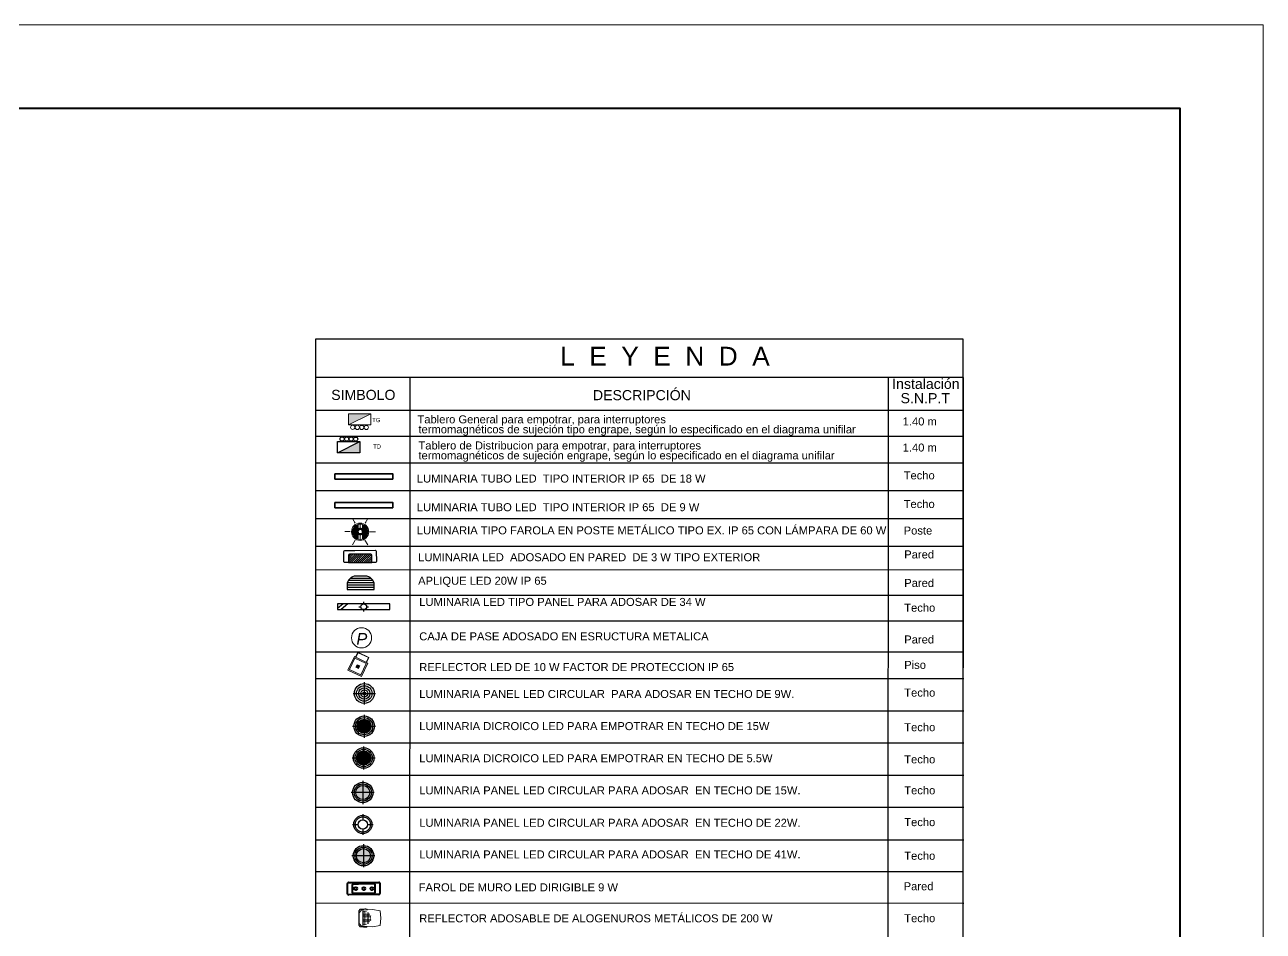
# Model space of a CAD drawing. Header units: metres. Extents: x -17 to 101, y 0 to 79.
# Drawn here: x 85.68 to 100.54, y 62.56 to 73.43 of the extents above; entities that cross this region are included whole.
import ezdxf
from ezdxf.enums import TextEntityAlignment as Align
from ezdxf.lldxf.tags import DXFTag

# ---------------------------------------------------------------- set-up
doc = ezdxf.new("R2010")
doc.units = ezdxf.units.M
doc.set_wipeout_variables(frame=1)
doc.linetypes.add('CONTINUA', pattern=[0])
doc.linetypes.add('HIDDEN2', pattern=[0.1875, 0.125, -0.0625])
for name, color, linetype in [('.', 40, 'Continuous'), ('IE-LEYENDA', 142, 'Continuous'), ('RED DE HUMO', 32, 'ACI')]:
    doc.layers.add(name, color=color, linetype=linetype)
for name, color, linetype, lineweight in [('A-DOOR', 31, 'Continuous', 18), ('ALUMBRADO', 1, 'Continuous', 30), ('alumbrado exterior', 3, 'Continuous', 15), ('Artefactos', 1, 'Continuous', 9), ('Capa1', 7, 'Continuous', 5), ('circ-alumb', 4, 'Continuous', 35), ('Cotas varias El', 253, 'Continuous', 13), ('ROTULO', 253, 'Continuous', 0), ('TOMACORRIENTE', 5, 'HIDDEN2', 30)]:
    doc.layers.add(name, color=color, linetype=linetype, lineweight=lineweight)
doc.styles.add('ESC50', font='ariali.ttf', dxfattribs={"height": 0.05})
doc.styles.get("Standard").update_dxf_attribs({"font": 'arial.ttf'})
doc.styles.add('style1', font='arial.ttf', dxfattribs={"height": 0.35})
tags = doc.linetypes.add('ACI', pattern='A,0.5,-0.2,["ACI",Standard,S=0.1,R=0,X=-0.1,Y=-0.05],-0.25', length=0.95).pattern_tags.tags
tags[6] = DXFTag(74, 10)

# ---------------------------------------------------------------- blocks, each defined once
blk = doc.blocks.new('TD ALUMBRADO 1')
at = {"layer": 'ALUMBRADO'}
h = blk.add_hatch(color=256, dxfattribs=at)
h.dxf.hatch_style = 1
h.paths.add_polyline_path([(-0.5, 0), (0, 0.25), (0, 0)])
at = {"layer": 'ALUMBRADO', "color": 5}
for points in [[(-0.5, 0), (0, 0.25), (0, 0), (-0.5, 0)], [(-0.5, 0), (-0.5, 0.25), (0, 0.25), (0, 0), (-0.5, 0)]]:
    blk.add_lwpolyline(points, dxfattribs=at)
for centre in [(-0.396537622926644, 0.3074199967925324), (-0.2949788085725231, 0.3065225337097672), (-0.1934199942184023, 0.3056250706260926), (-0.09186117986428144, 0.3047276075428726)]:
    blk.add_circle(centre, 0.04729619983800148, dxfattribs=at)
blk = doc.blocks.new('ADOSADO')
at = {"color": 1, "lineweight": 25}
blk.add_wipeout([(-0.6299999999998818, 0.01500000000002788), (0.6400000000001091, 0.01500000000002788), (0.640000000000109, 0.15499999999997316), (-0.6299999999998818, 0.15499999999997316)], dxfattribs=at).dxf.layer = 'ALUMBRADO'
at = {"layer": 'ALUMBRADO', "color": 1, "lineweight": 25}
blk.add_lwpolyline([(-0.6299999999998818, 0.0150000000000273), (0.6400000000001091, 0.0150000000000273), (0.6400000000001091, 0.1549999999999727), (-0.6299999999998818, 0.1549999999999727)], close=True, dxfattribs=at)
at = {"layer": 'ALUMBRADO', "lineweight": 25}
for points in [[(-0.4959400231371216, 0.1549999999999728), (-0.6299999999998818, 0.04090080989395585)], [(-0.3793544383481735, 0.1549999999999728), (-0.543846375086201, 0.0150000000000273)], [(-0.1107146317241639, 0.08499999999999988), (-0.06483975131651082, 0.08499999999999988)], [(0.005000000000113696, 0.1548397513166244), (0.005000000000113703, 0.2007146317242774)], [(0.005000000000113679, -0.03071463172427767), (0.005000000000113678, 0.0151602486833754)], [(0.0748397513167382, 0.08499999999999991), (0.1207146317243912, 0.08499999999999988)]]:
    blk.add_lwpolyline(points, dxfattribs=at)
blk.add_circle((0.005000000000113691, 0.08499999999999991), 0.06983975131662451, dxfattribs=at)
blk = doc.blocks.new('*U28')
at = {"color": 2}
blk.add_lwpolyline([(-6.938893903907228e-18, -0.07058197215089557), (0, 0.07058197215089557)], dxfattribs=at)
blk = doc.blocks.new('*U29')
at = {"color": 0, "linetype": 'ByBlock', "lineweight": -2, "transparency": 16777216}
blk.add_blockref('*U28', (-0.03698911836055317, 1.246226080573407), dxfattribs=at)
for p, rotation in [((-0.3233873995355707, 1.083482873302389), 59.99999999999999), ((0.2471497740170132, 1.079569497111151), 299.9999999999999), ((-0.3256467883330222, 0.7540830825691167), 120), ((-0.04150789595545606, 0.5874264991068616), 180), ((0.2448903852195616, 0.7501697063778788), 239.9999999999999)]:
    blk.add_blockref('*U28', p, dxfattribs=dict(at, rotation=rotation))
blk = doc.blocks.new('A$C0124305E')
at = {"color": 114, "lineweight": 0}
blk.add_wipeout([(0.002259388797451344, 0.2974922509032759), (0.04919605317039201, 0.2977227911339744), (0.08292106847715121, 0.2865621955450325), (0.11839121383377313, 0.2740706199810229), (0.1539976485676788, 0.2559254111682573), (0.18184904169248217, 0.23698233576509187), (0.2078566014381611, 0.21445871207274358), (0.24765973544193037, 0.1663586355381219), (0.26818501571173625, 0.1299030982247693), (0.28013500261899266, 0.10058739425478003), (0.2945246177705546, 0.03622069944100992), (0.29540829923535605, -0.01645684611703746), (0.29000921076599734, -0.05484589053523525), (0.2810524736428836, -0.08790021472502657), (0.2733679060593618, -0.10828855968393192), (0.2622875822262859, -0.13170341902162414), (0.24915738709432572, -0.15407962198313718), (0.23549807505962272, -0.1733972486374457), (0.2154378858937381, -0.19680027139593587), (0.2029446121138473, -0.20914497249708502), (0.17442354118536726, -0.23250869371228478), (0.15283950026194904, -0.24662393790459308), (0.12581325504863008, -0.2607929317854478), (0.11393023014560565, -0.26593719428982876), (0.1010109838123547, -0.2708412273608071), (0.07614605580074951, -0.2783895539866148), (0.0491960523658377, -0.28394366091530104), (0.003696052543818784, -0.2875042208656666), (-0.0418039477972555, -0.2875042208656666), (-0.08515399630674976, -0.27368310205197327), (-0.11230043526882613, -0.26352063528968445), (-0.13623710835338143, -0.2518601347187806), (-0.16505111870988137, -0.23391977539042835), (-0.18998444856239796, -0.214193895556891), (-0.21762564936032622, -0.18624478734216704), (-0.23624452284261963, -0.16229071249970406), (-0.257981615259147, -0.12569870496197671), (-0.2771292845782803, -0.07681730068949022), (-0.28512379851454195, -0.04125726005906716), (-0.2888039474561811, 0.004995779134333356), (-0.2864663843167065, 0.041901201976533686), (-0.2815846093974876, 0.06958056002217128), (-0.2662576930893532, 0.11760672539898687), (-0.2464341667222063, 0.15662401994035935), (-0.20979998656208107, 0.2049349981137326), (-0.17824563524122822, 0.23402300949336385), (-0.1520769901080107, 0.2525659897473861), (-0.11589060588587258, 0.2719326277064633), (-0.04180394659011475, 0.29393521929232236)], dxfattribs=at).dxf.layer = 'Capa1'
at = {"layer": 'Capa1', "lineweight": 0, "true_color": 0xfecc66}
h = blk.add_hatch(color=31, dxfattribs=at)
edge = h.paths.add_edge_path()
edge.add_line((0.04919605288887385, 0.08599072657525564), (0.04919605304021379, 0.1951076067984107))
edge.add_ellipse((0, 0), major_axis=(0.1422800581706495, 0.1422800581706495), ratio=0.9999999984486516, start_angle=239.15203313530708, end_angle=390.84796677580715, ccw=False)
edge.add_line((0.04919605243485414, -0.1951076067984103), (0.049196052661864, -0.07599916709586974))
edge.add_line((0.04919605266186411, -0.07599916709586974), (0.04919605326722376, -0.0514901673421263))
edge.add_ellipse((0, 0), major_axis=(0.05035617673200633, 0.05035617673200633), ratio=0.999999992103755, start_angle=268.6947537270187, end_angle=361.305247230614)
edge.add_line((0.04919605281320394, 0.05149016855284572), (0.04919605288887391, 0.08599072657525542))
edge = h.paths.add_edge_path()
edge.add_line((-0.04180394772556617, -0.05765343829989433), (-0.04180394772556617, -0.07599916588515043))
edge.add_line((-0.04180394772556617, -0.07599916588515043), (-0.04180394780123614, -0.1968239310197533))
edge.add_ellipse((0, 0), major_axis=(0.1422800582034076, 0.1422800582034076), ratio=0.9999999980777246, start_angle=56.991011694615906, end_angle=213.0089881952459, ccw=False)
edge.add_line((-0.04180394704453649, 0.1968239310197534), (-0.04180394749855626, 0.08599072657525564))
edge.add_line((-0.0418039474985562, 0.08599072657525564), (-0.04180394757422617, 0.05765343829989455))
edge.add_ellipse((0, 0), major_axis=(0.05035617640502815, 0.05035617640502815), ratio=0.9999999986875031, start_angle=80.94550216335915, end_angle=189.0544977614403)
at = {"layer": 'Capa1', "color": 114, "lineweight": 0}
for p, q in [((-0.04180394757422623, 0.03389166910201324), (-0.0418039474985562, 0.08599072657525564)), ((0.003696052695158825, 0.09789589457213876), (0.003696052846498765, 0.2271843240596353)), ((0.04919605288887385, 0.08599072657525564), (0.04919605281320394, 0.03389166789129394)), ((-0.04180394772556617, -0.07599916588515043), (-0.04180394764989614, -0.02390010962262745)), ((0.003696052392479054, -0.08790433509275308), (0.003696052241139114, -0.2271843240596353)), ((0.04919605394825333, -0.02390010841190815), (0.04919605387258341, -0.07599916588515043))]:
    blk.add_line(p, q, dxfattribs=at)
for centre, radius in [((0, 0), 0.2272143878100906), ((0, 0), 0.2012143878100906), ((0, 0), 0.07121438781006095), ((0.003696052543818884, 0.004995779134333134), 0.05390011509880426)]:
    blk.add_circle(centre, radius, dxfattribs=at)
for start, end in [(60.67431455134843, 119.3256852626295), (240.6743145513485, 299.3256852626295)]:
    blk.add_arc((0.003696052543818884, 0.004995779134333134), 0.09290011509880426, start, end, dxfattribs=at)
at = {"rotation": 89.99999999999999}
blk.add_blockref('*U29', (0.9168262898401341, 0.03924850715800443), dxfattribs=at)
blk = doc.blocks.new('LUM PARED')
at = {"layer": 'ALUMBRADO'}
h = blk.add_hatch(dxfattribs=at)
h.set_pattern_fill('ANSI31', color=5, scale=2.5)
h.set_pattern_definition([(45, (0, 0.8839698251096024), (-0.2209708691207961, 0.2209708691207961), [])])
edge = h.paths.add_edge_path()
edge.add_line((-2.468195450446842, 0), (2.468195450446842, 0))
edge.add_line((2.468195450446842, 0), (2.468195450446842, 1.567939650219216))
edge.add_arc((2.268195450446854, 1.567939650219216), 0.1999999999999886, 0, 90)
edge.add_line((2.268195450446854, 1.767939650219205), (-2.268195450446854, 1.767939650219205))
edge.add_arc((-2.268195450446854, 1.567939650219216), 0.1999999999999886, 90, 180)
edge.add_line((-2.468195450446842, 1.567939650219216), (-2.468195450446842, 0))
at = {"layer": 'ALUMBRADO', "color": 5}
for points in [[(-1.077558463617265, 1.767939650219205), (-2.268195450446854, 1.767939650219205, 0.414213562373095), (-2.468195450446842, 1.567939650219216), (-2.468195450446842, 0), (-3.250369740128178, 0, -0.414213562373095), (-3.450369740128167, 0.1999999999999886), (-3.450369740128167, 2.407037934424636, -0.414213562373095), (-3.250369740128178, 2.607037934424625), (-1.107544794738601, 2.607037934424625), (3.250369740128178, 2.607037934424625, -0.414213562373095), (3.450369740128167, 2.407037934424636), (3.450369740128167, 0.1999999999999886, -0.414213562373095), (3.250369740128178, 0), (2.468195450446842, 0), (2.468195450446842, 1.567939650219216, 0.414213562373095), (2.268195450446854, 1.767939650219205)], [(-2.468195450446842, 0), (2.468195450446842, 0), (2.468195450446842, 1.567939650219216, 0.414213562373095), (2.268195450446854, 1.767939650219205), (-2.268195450446854, 1.767939650219205, 0.414213562373095), (-2.468195450446842, 1.567939650219216)]]:
    blk.add_lwpolyline(points, format="xyb", close=True, dxfattribs=at)
blk = doc.blocks.new('LED')
at = {"layer": 'ALUMBRADO'}
h = blk.add_hatch(color=256, dxfattribs=at)
h.dxf.hatch_style = 1
edge = h.paths.add_edge_path(flags=17)
edge.add_arc((0, 0), 0.1346349623606796, 0, 360)
edge = h.paths.add_edge_path()
edge.add_arc((0, 0), 0.1617757544291456, 0, 360)
for points in [[(-0.1848241024424624, 0), (-0.08244033697331493, 0)], [(0, 0.1848241024424624), (0, 0.08244033697331493)], [(0.08244033697331493, 0), (0.1848241024424624, 0)], [(0, -0.08244033697331493), (0, -0.1848241024424624)]]:
    blk.add_lwpolyline(points, dxfattribs=at)
at = {"layer": 'ALUMBRADO', "linetype": 'CONTINUA', "ltscale": 0.003}
for radius in [0.1617757544291456, 0.1346349623606796, 0.08244033697331495]:
    blk.add_circle((0, 0), radius, dxfattribs=at)
blk = doc.blocks.new('LED PASILLO')
at = {"layer": 'ALUMBRADO'}
h = blk.add_hatch(color=202, dxfattribs=at)
h.dxf.hatch_style = 1
edge = h.paths.add_edge_path()
edge.add_line((0, 0.1375511748460667), (0, -0.1375511748460667))
edge.add_line((-0.1375511748460667, 0), (0.1375511748460667, 0))
edge = h.paths.add_edge_path()
edge.add_line((-4.547473508864641e-13, 0), (0, 0.0845485156110044))
edge.add_arc((0, 2.273736754432321e-13), 0.08454851561089072, 90, 180)
edge.add_line((-0.0845485156110044, 2.273736754432321e-13), (-4.547473508864641e-13, 0))
edge = h.paths.add_edge_path()
edge.add_line((0.08454851561077703, 0), (-4.547473508864641e-13, 0))
edge.add_line((-4.547473508864641e-13, 0), (0, -0.08454851561066334))
edge.add_arc((0, 2.273736754432321e-13), 0.08454851561089072, 270, 359.9999999998459)
at = {"layer": 'ALUMBRADO', "color": 202}
for points in [[(-0.1375511748460667, 0), (0.1375511748460667, 0)], [(0, 0.1375511748460667), (0, -0.1375511748460667)]]:
    blk.add_lwpolyline(points, dxfattribs=at)
for radius in [0.1222244454256497, 0.1028454190172301, 0.08454851561067347]:
    blk.add_circle((0, 0), radius, dxfattribs=at)
blk = doc.blocks.new('LED SUM')
at = {"layer": 'ALUMBRADO', "color": 44}
for p, q in [((-0.1375511748460667, 0), (0.1375511748461804, 0)), ((0, 0.1375511748460667), (0, -0.1375511748460667))]:
    blk.add_line(p, q, dxfattribs=at)
for radius in [0.1222244454256497, 0.09603158152843108, 0.06983871763121244, 0.04364585373399379, 0.01745298983677515]:
    blk.add_circle((0, 0), radius, dxfattribs=at)
blk = doc.blocks.new('LED CENTRAL')
at = {"layer": 'ALUMBRADO'}
h = blk.add_hatch(color=5, dxfattribs=at)
h.dxf.hatch_style = 1
edge = h.paths.add_edge_path()
edge.add_arc((0, 0), 0.08454851561067347, 0, 360)
at = {"layer": 'ALUMBRADO', "color": 5}
for points in [[(-0.1375511748460667, 0), (0.1375511748461804, 0)], [(0, 0.1375511748460667), (0, -0.1375511748460667)]]:
    blk.add_lwpolyline(points, dxfattribs=at)
for radius in [0.1222244454256497, 0.1028454190172301, 0.08454851561067347]:
    blk.add_circle((0, 0), radius, dxfattribs=at)
blk = doc.blocks.new('LUM PARED 20 W')
at = {"layer": 'ALUMBRADO', "color": 6}
blk.add_lwpolyline([(-0.05000000000001137, -0.1499999999999999), (0.05000000000001137, -0.1499999999999999, 0.414213562373095), (0.1500000000000057, -0.04999999999999982), (0.1500000000000057, 0), (-0.1500000000000057, 0), (-0.1500000000000057, -0.04999999999999982, 0.414213562373095)], format="xyb", close=True, dxfattribs=at)
for points in [[(-0.1500000000000057, -0.02499999999999991), (0.1500000000000057, -0.02499999999999991)], [(-0.1500000000000057, -0.04999999999999982), (0.1500000000000057, -0.04999999999999982)], [(-0.1468245836551887, -0.07499999999999973), (0.1468245836551603, -0.07499999999999973)], [(-0.1366025403784477, -0.09999999999999964), (0.1366025403784192, -0.09999999999999964)], [(-0.1161437827766463, -0.1249999999999996), (0.1161437827765894, -0.1249999999999996)]]:
    blk.add_lwpolyline(points, dxfattribs=at)
blk = doc.blocks.new('REFLECTOR NEOS')
at = {"layer": 'Artefactos', "color": 5, "lineweight": 20, "ltscale": 0.1}
for points in [[(-0.2473198585212231, -0.0061899148859092), (-0.2473198585212231, 0.2862664647400379), (-0.1969460509717464, 0.345210631377995), (-0.0609561912715435, 0.345067547634244), (-0.0451450292021036, 0.3557428186759353), (-0.013092752546072, 0.3662127954885364), (0.0347845554351807, 0.3662127954885364), (0.0682792514562607, 0.355537524446845), (0.0873774699866772, 0.3397299125790596), (0.0881212763488293, 0.3289139606058598)], [(-0.0653250627219677, 0.3183615449815988), (-0.0653250627219677, 0.3354374086484313), (-0.1275156326591968, 0.3354374086484313), (-0.238332461565733, 0.2062081564217806), (-0.238332461565733, -0.0061899148859084)], [(-0.0941041521728039, 0.3163824239745736), (-0.0941041521728039, -0.3287622537463903), (0.2936160452663898, -0.3554255468770862), (0.6030848622322083, -0.29322156496346), (0.6279805079102517, -0.0061899148859084), (0.6030848622322083, 0.2968359785154462), (0.2936160452663898, 0.3430457171052694), (-0.0941041521728039, 0.3163824239745736)], [(-0.2473198585212231, -0.0061899148859075), (-0.2473198585212231, -0.2986462945118546), (-0.1969460509717464, -0.3575904611498117), (-0.0609561912715435, -0.3574473774060607), (-0.0451450292021036, -0.368122648447752), (-0.013092752546072, -0.3785926252603531), (0.0347845554351807, -0.3785926252603531), (0.0682792514562607, -0.3679173542186618), (0.0873774699866772, -0.3521097423508763), (0.0881212763488293, -0.3412937903776765)], [(-0.0653250627219677, -0.3307413747534156), (-0.0653250627219677, -0.347817238420248), (-0.1275156326591968, -0.347817238420248), (-0.238332461565733, -0.2185879861935973), (-0.238332461565733, -0.0061899148859084)]]:
    blk.add_lwpolyline(points, dxfattribs=at)
for centre in [(-0.04481216147542, 0.2575377933681011), (-0.04481216147542, 0.2143390290439129), (-0.04481216147542, 0.1717996932566166), (-0.04481216147542, 0.1282214466482401), (-0.04481216147542, 0.08534617628902201), (-0.04481216147542, 0.0429748073220253), (-0.04481216147542, 0), (0, 0.2575377933681011), (0, 0.2143390290439129), (0, 0.1717996932566166), (0, 0.1282214466482401), (0, 0.08534617628902201), (0, 0.0429748073220253), (0, 0), (0.0006379932165146, 0.2582034431397915), (0.042981393635273, 0.258421178907156), (0.0439106449484825, 0.2575377933681011), (0.0439106449484825, 0.2143390290439129), (0.0439106449484825, 0.1717996932566166), (0.0439106449484825, 0.1282214466482401), (0.0439106449484825, 0.08534617628902201), (0.0439106449484825, 0.0429748073220253), (0.0439106449484825, 0), (0.0878212936222553, 0.2143390290439129), (0.0878212936222553, 0.1717996932566166), (0.0878212936222553, 0.1282214466482401), (0.0878212936222553, 0.08534617628902201), (0.0878212936222553, 0.0429748073220253), (0.0878212936222553, 0), (0.130996860563755, 0.2143390290439129), (0.130996860563755, 0.1717996932566166), (0.130996860563755, 0.1282214466482401), (0.130996860563755, 0.08534617628902201), (0.130996860563755, 0.0429748073220253), (0.130996860563755, 0), (0.1748936381191015, 0.1717996932566166), (0.1748936381191015, 0.1282214466482401), (0.1748936381191015, 0.08534617628902201), (0.1748936381191015, 0.0429748073220253), (0.1748936381191015, 0), (0.2184436805546284, 0.08534617628902201), (0.2184436805546284, 0.0429748073220253), (0.2184436805546284, 0), (-0.04481216147542, -0.0438955184072256), (-0.04481216147542, -0.0877910368144512), (-0.04481216147542, -0.1298575755208731), (-0.04481216147542, -0.1728386040776968), (-0.04481216147542, -0.2158134113997221), (-0.04481216147542, -0.2594787515699863), (0, -0.0438955184072256), (0, -0.0877910368144512), (0, -0.1298575755208731), (0, -0.1728386040776968), (0, -0.2158134113997221), (0, -0.2594787515699863), (0.0439106449484825, -0.0438955184072256), (0.0439106449484825, -0.0877910368144512), (0.0439106449484825, -0.1298575755208731), (0.0439106449484825, -0.1728386040776968), (0.0439106449484825, -0.2158134113997221), (0.0439106449484825, -0.2594787515699863), (0.0878212936222553, -0.0438955184072256), (0.0878212936222553, -0.0877910368144512), (0.0878212936222553, -0.1298575755208731), (0.0878212936222553, -0.1728386040776968), (0.0878212936222553, -0.2158134113997221), (0.130996860563755, -0.0438955184072256), (0.130996860563755, -0.0877910368144512), (0.130996860563755, -0.1298575755208731), (0.130996860563755, -0.1728386040776968), (0.130996860563755, -0.2158134113997221), (0.1748936381191015, -0.0438955184072256), (0.1748936381191015, -0.0877910368144512), (0.1748936381191015, -0.1298575755208731), (0.1748936381191015, -0.1728386040776968), (0.2184436805546284, -0.0438955184072256), (0.2184436805546284, -0.0877910368144512)]:
    blk.add_circle(centre, 0.0048623495577625, dxfattribs=at)
blk = doc.blocks.new('llum')
at = {"layer": 'Artefactos', "lineweight": 9, "xscale": 0.75, "yscale": 0.75, "zscale": 0.75, "rotation": 270}
blk.add_blockref('REFLECTOR NEOS', (0.0025746367225494, 0.0012141387487726), dxfattribs=at)
blk = doc.blocks.new('CAJ A DE PASO EMT')
at = {"layer": 'alumbrado exterior'}
blk.add_circle((0, 0), 0.2018504002154765, dxfattribs=at)
at = {"layer": 'IE-LEYENDA', "color": 7, "style": 'ESC50'}
blk.add_text('P', height=0.2348892726867098, dxfattribs=at).set_placement((0.005606623600897365, -0.1395406398356158), align=Align.CENTER)
blk = doc.blocks.new('REFLECTOR DE 10W')
at = {"layer": '.', "true_color": 0xf8d731}
h = blk.add_hatch(color=40, dxfattribs=at)
h.dxf.hatch_style = 1
h.paths.add_polyline_path([(-0.05064062662694369, 0.07500000000000284), (-0.2006406266269209, 0.07500000000000284), (-0.2006406266268641, -0.07499999999998865), (-0.05064062662694369, -0.07499999999999574)])
h.paths.add_polyline_path([(-0.06254751661577984, -0.06309311001115958), (-0.1887337366380279, -0.06309311001115248), (-0.1887337366380848, 0.06309311001116669), (-0.06254751661577984, 0.06309311001116669)], flags=16)
h.paths.add_polyline_path([(-0.1111876031453107, 0.0144530234816429), (-0.1111876031453107, -0.0144530234816358), (-0.1400936501084971, -0.0144530234816287), (-0.1400936501085539, 0.0144530234816429)], flags=0)
at = {"layer": '.'}
h = blk.add_hatch(color=5, dxfattribs=at)
h.dxf.hatch_style = 1
h.paths.add_polyline_path([(-0.1400936501085539, 0.0144530234816429), (-0.1400936501084971, -0.01445302348162869), (-0.1111876031453107, -0.01445302348163579), (-0.1111876031453107, 0.0144530234816429)])
at = {"layer": 'alumbrado exterior', "color": 40, "true_color": 0xf8d731}
for points in [[(-0.2006406266269209, 0.07500000000000284), (-0.05064062662694369, 0.07500000000000284), (-0.05064062662694369, -0.07499999999999574), (-0.2006406266268641, -0.07499999999998863)], [(-0.1887337366380848, 0.06309311001116669), (-0.06254751661577984, 0.06309311001116669), (-0.06254751661577984, -0.06309311001115958), (-0.1887337366380279, -0.06309311001115248)]]:
    blk.add_lwpolyline(points, close=True, dxfattribs=at)
at = {"layer": 'alumbrado exterior', "color": 5}
blk.add_lwpolyline([(-0.1400936501085539, 0.0144530234816429), (-0.1111876031453107, 0.0144530234816429), (-0.1111876031453107, -0.0144530234816358), (-0.1400936501084971, -0.01445302348162869)], close=True, dxfattribs=at)
at = {"layer": 'alumbrado exterior'}
for points in [[(-0.05064062662694369, 0.06056938561071945), (0.003641253811963452, 0.06056938561071945), (0.003641253811963452, -0.06056938561071945), (-0.05064062662694369, -0.06056938561071945)], [(-0.05064062662694369, 0.05692813179873468), (0, 0.05692813179873468), (0, -0.05692813179874179), (-0.05064062662694369, -0.05692813179873468)]]:
    blk.add_lwpolyline(points, dxfattribs=at)
blk = doc.blocks.new('411')
at = {"layer": 'ALUMBRADO'}
h = blk.add_hatch(color=1, dxfattribs=at)
h.dxf.hatch_style = 1
edge = h.paths.add_edge_path()
edge.add_line((114.3034443857643, 245.2664994032348), (114.0733075151293, 245.2664994032348))
edge.add_line((114.1883759504468, 245.3815678385523), (114.1883759504468, 245.1514309679173))
edge = h.paths.add_edge_path()
edge.add_line((114.1883759504468, 245.2664994032351), (114.2591050111812, 245.2664994032348))
edge.add_arc((114.188375950447, 245.2664994032348), 0.07072906073429065, -1.272221872585407e-14, 89.99999999999999)
edge.add_line((114.188375950447, 245.3372284639692), (114.1883759504468, 245.2664994032351))
edge = h.paths.add_edge_path()
edge.add_line((114.1883759504468, 245.1957703425006), (114.1883759504468, 245.2664994032351))
edge.add_line((114.1883759504468, 245.2664994032351), (114.1176468897127, 245.2664994032348))
edge.add_arc((114.188375950447, 245.2664994032348), 0.07072906073429065, 180, 269.9999999998459)
at = {"layer": 'ALUMBRADO', "color": 5}
for points in [[(114.1883759504468, 245.3815678385523), (114.1883759504468, 245.1514309679173)], [(114.3034443857643, 245.2664994032348), (114.0733075151293, 245.2664994032348)]]:
    blk.add_lwpolyline(points, dxfattribs=at)
for radius in [0.1022468598208273, 0.08603533527886388, 0.07072906073410891]:
    blk.add_circle((114.1883759504468, 245.2664994032348), radius, dxfattribs=at)
blk = doc.blocks.new('d')
at = {"layer": 'ALUMBRADO'}
h = blk.add_hatch(color=1, dxfattribs=at)
h.dxf.hatch_style = 1
edge = h.paths.add_edge_path()
edge.add_arc((114.505042033893, 245.3305113601652), 0.07072906073410891, 0, 360)
at = {"layer": 'ALUMBRADO', "color": 5}
for points in [[(114.505042033893, 245.4455797954827), (114.505042033893, 245.2154429248478)], [(114.3899735985755, 245.3305113601652), (114.6201104692106, 245.3305113601652)]]:
    blk.add_lwpolyline(points, dxfattribs=at)
for radius in [0.1022468598208273, 0.08603533527886388, 0.07072906073410891]:
    blk.add_circle((114.505042033893, 245.3305113601652), radius, dxfattribs=at)
blk = doc.blocks.new('dir')
at = {"layer": 'A-DOOR', "color": 2, "lineweight": 40}
for centre in [(114.3737102061473, 247.0264823422019), (114.4555188079867, 247.0264823422019), (114.534109624733, 247.0264823422019)]:
    blk.add_circle(centre, 0.01438469898770771, dxfattribs=at)
at = {"layer": 'ALUMBRADO', "color": 5, "lineweight": 40}
for p, q in [((114.2921691925918, 246.9745601736758), (114.2915771338019, 247.0779947057388)), ((114.3008966358973, 247.0874215116156), (114.4013217767896, 247.0879963446642)), ((114.5597535385133, 247.0727693578812), (114.3471520862364, 247.0715524281378)), ((114.4029522053321, 247.0718718277651), (114.3471520862364, 247.0715524281378)), ((114.4013217767896, 247.0879963446642), (114.6055587967583, 247.0891653964352)), ((114.5597535385133, 247.0727693578812), (114.4029522053321, 247.0718718277651)), ((114.6149856026351, 247.0798458943397), (114.615577661425, 246.9764113622767)), ((114.5696009590236, 246.9667747307525), (114.3015959984686, 246.9652406715803)), ((114.3378325841409, 247.062125622261), (114.3382531987745, 246.9886429233486)), ((114.3378325841409, 247.062125622261), (114.3382531987745, 246.9886429233486)), ((114.3476800046513, 246.9793234212531), (114.5602814569282, 246.9805403509966)), ((114.3476800046513, 246.9793234212531), (114.5044813378325, 246.9802209513693)), ((114.5696009590236, 246.9899671568734), (114.5691803443901, 247.0634498557857)), ((114.5696009590236, 246.9899671568734), (114.5691803443901, 247.0634498557857)), ((114.6062581593295, 246.9669845563999), (114.5696009590236, 246.9667747307525))]:
    blk.add_line(p, q, dxfattribs=at)
for centre, radius, start, end in [((114.300950287788, 247.0780483576295), 0.009373307536463624, 90.32795719899123, 180.327957199164), ((114.3472057381271, 247.0621792741516), 0.00937330753646338, 90.32795719890336, 180.3279571989902), ((114.3472057381271, 247.0621792741516), 0.00937330753646338, 90.32795719890336, 180.3279571989902), ((114.559807190404, 247.0633962038951), 0.00937330753647751, 0.3279571988160077, 90.32795719890336), ((114.559807190404, 247.0633962038951), 0.00937330753647751, 0.3279571988160077, 90.32795719890336), ((114.6056124486489, 247.0797922424491), 0.009373307536463461, 0.3279571989902334, 90.32795719899023), ((114.3015423465779, 246.9746138255664), 0.009373307536435041, 180.327957198817, 270.3279571989913), ((114.3476263527606, 246.9886965752393), 0.00937330753647751, 180.3279571988145, 270.3279571989041), ((114.3476263527606, 246.9886965752393), 0.00937330753647751, 180.3279571988145, 270.3279571989041), ((114.5602278050375, 246.9899135049827), 0.00937330753646338, 270.3279571989041, 0.3279571989904052), ((114.5602278050375, 246.9899135049827), 0.00937330753646338, 270.3279571989041, 0.3279571989904052), ((114.6062045074388, 246.976357710386), 0.009373307536463461, 270.3279571989902, 0.3279571989902334)]:
    blk.add_arc(centre, radius, start, end, dxfattribs=at)

msp = doc.modelspace()

# ---------------------------------------------------------------- hatches: boundary and pattern name
at = {"layer": 'ROTULO'}
h = msp.add_hatch(color=5, dxfattribs=at)
h.dxf.hatch_style = 1
h.paths.add_polyline_path([(89.83175084984994, 68.7643227674127), (89.56434507148126, 68.63065043944505), (89.56435729596794, 68.76434721638611)])

# ---------------------------------------------------------------- linework, layer by layer
at = {"layer": 'A-DOOR', "color": 2, "lineweight": 35}
for points in [[(89.39913833231901, 68.04577470092505), (90.09324086090898, 68.04577470092505), (90.09324086090898, 67.98102225102906), (89.39913833231901, 67.98102225102906)], [(89.39913833231901, 67.70192026534983), (90.09324086090898, 67.70192026534983), (90.09324086090898, 67.63716781545378), (89.39913833231901, 67.63716781545378)]]:
    msp.add_lwpolyline(points, close=True, dxfattribs=at)
at = {"layer": 'Cotas varias El'}
msp.add_lwpolyline([(50.4390418131951, 73.43004631487563), (100.5390418131951, 73.43004631487563), (100.5390418131951, 37.93004631487563), (50.4390418131951, 37.93004631487563), (50.4390418131951, 73.43004631487563)], dxfattribs=at)
at = {"layer": 'Cotas varias El', "lineweight": 40}
msp.add_lwpolyline([(51.4390418131951, 72.43004631487563), (99.53904181319513, 72.43004631487563), (99.53904181319513, 38.93004631487563), (51.4390418131951, 38.93004631487563)], close=True, dxfattribs=at)
at = {"layer": 'IE-LEYENDA', "linetype": 'Continuous'}
for p, q in [((89.16805538157416, 69.6575429337754), (89.16817527011837, 56.90053030557436)), ((96.93884015061127, 69.65730359135938), (89.16805538157416, 69.6575429337754)), ((96.93866539378939, 62.81281064998979), (96.93884015061127, 69.65730359135944)), ((96.94197350015891, 69.19906789724087), (89.16804206616477, 69.19929378544833)), ((90.29677990739344, 69.19926098755576), (90.29672345796928, 67.25655686068853)), ((96.04012613302417, 56.90033062636729), (96.0404428522694, 69.19909409314232)), ((96.9356026924066, 56.9003046063836), (96.9419735001589, 69.19906789724081)), ((89.16803073381872, 68.80929167553631), (96.93881849300595, 68.80906587869077)), ((89.16802164560488, 68.49652124650567), (96.93881050720381, 68.49629544962835)), ((89.16801233689213, 68.176162366487), (96.93880232764985, 68.17593656957678)), ((89.16807420204839, 67.84336838704075), (96.93884053673133, 67.84314234179828)), ((89.16807766028043, 67.51001671590132), (96.93884280180714, 67.50979067069363)), ((89.16808111851249, 67.17666504317481), (96.938776815126, 67.17671784391564)), ((90.29672345796928, 67.25655686068853), (90.29649566054832, 56.90049751981593)), ((89.16808404337223, 66.8947270922639), (96.94578168624273, 66.89450109463729)), ((89.16808723491674, 66.58708240497208), (96.94577274696934, 66.58685640767999)), ((89.16809042896519, 66.27919636561307), (96.94576380068304, 66.27897036867739)), ((89.16809425195068, 65.9106847738422), (96.94575309279179, 65.91045877732859)), ((89.16809760043695, 65.58791189341531), (96.94574504133385, 65.58768589723059)), ((89.16810159875702, 65.20249916257717), (96.94573384234258, 65.202273166834)), ((89.16810559707699, 64.81708643173903), (96.94572264335119, 64.81686043643748)), ((89.168109595397, 64.43167370090089), (96.94586068597562, 64.43144770170431)), ((89.16811359371707, 64.04626097006269), (96.94599872860016, 64.0460349669712)), ((89.16811766220569, 63.65408442568753), (96.94600139338237, 63.65385842263686)), ((89.16811766220569, 63.65408442568753), (96.94582689246442, 63.65385842770735)), ((89.16139980334925, 63.27543517824449), (96.93867719996703, 63.27520919281221)), ((89.16139391463464, 62.89678573577078), (96.93867131125239, 62.8965597503385)), ((89.16811511921445, 62.8967855404718), (96.9453798378134, 62.89655955540786))]:
    msp.add_line(p, q, dxfattribs=at)
at = {"layer": 'ROTULO', "color": 5}
for points in [[(89.83175084984994, 68.7643227674127), (89.56434507148126, 68.63065043944505), (89.56435729596794, 68.76434721638611), (89.83175084984994, 68.7643227674127)], [(89.83175084984994, 68.7643227674127), (89.83173862536366, 68.63062599047151), (89.56434507148126, 68.63065043944505), (89.56435729596794, 68.76434721638611), (89.83175084984994, 68.7643227674127)]]:
    msp.add_lwpolyline(points, dxfattribs=at)
for centre in [(89.61346857010878, 68.60137832866923), (89.66778087082113, 68.60089341096511), (89.72209317153344, 68.60040849326077), (89.77640547224598, 68.59992357555683)]:
    msp.add_circle(centre, 0.0252933980253473, dxfattribs=at)

# ---------------------------------------------------------------- block references
at = {"layer": 'A-DOOR', "color": 2, "lineweight": 80, "xscale": 1.2, "yscale": 1.2, "zscale": 1.2}
for name, p in [('d', (-47.66145101929061, -229.7608144095854)), ('411', (-47.28364653989073, -230.8561764380132)), ('dir', (-47.59963131438246, -233.3626539064479))]:
    msp.add_blockref(name, p, dxfattribs=at)
at = {"layer": 'ALUMBRADO', "xscale": 1.0841688, "yscale": 1.0841688, "zscale": 1.0841688, "rotation": 180}
msp.add_blockref('LUM PARED 20 W', (89.70857522053394, 66.65479345545998), dxfattribs=at)
at = {"layer": 'ALUMBRADO'}
for name, p, xscale, yscale, zscale in [('LED CENTRAL', (89.75027590272514, 65.01714427438674), 1.00386, 1.00386, 1.00386), ('LED', (89.73435386406005, 63.8380036787417), 0.6776055000000002, 0.6776055000000002, 0.6776055000000002)]:
    msp.add_blockref(name, p, dxfattribs=dict(at, xscale=xscale, yscale=yscale, zscale=zscale))
at = {"layer": 'alumbrado exterior', "xscale": 0.6000000000000001, "yscale": 0.6000000000000001, "zscale": 0.6000000000000001}
msp.add_blockref('CAJ A DE PASO EMT', (89.71935138769051, 66.07755130076845), dxfattribs=at)
at = {"layer": 'alumbrado exterior', "xscale": 1.2, "yscale": 1.2, "zscale": 1.2, "rotation": 64.76598913906687}
msp.add_blockref('REFLECTOR DE 10W', (89.73998642882509, 65.86845012047627), dxfattribs=at)
at = {"layer": 'circ-alumb', "xscale": -0.3985293312026946, "yscale": 0.3985293312062044, "zscale": 0.3985293312000001, "rotation": 90.00537949378331}
msp.add_blockref('llum', (89.76253672631812, 62.7153076829037), dxfattribs=at)
at = {"layer": 'RED DE HUMO', "xscale": 0.9735359766647802, "yscale": 0.9735359766647802, "zscale": 0.9735359766647802}
msp.add_blockref('LED SUM', (89.75209045163236, 65.40968482448852), dxfattribs=at)
at = {"layer": 'ROTULO', "xscale": 0.5347871099999987, "yscale": 0.5347871099999987, "zscale": 0.5347871099999987, "rotation": 359.9947611938667}
msp.add_blockref('TD ALUMBRADO 1', (89.6980572147722, 68.2970902296459), dxfattribs=at)
at = {"layer": 'TOMACORRIENTE', "xscale": 1.00386, "yscale": 1.00386, "zscale": 1.00386, "rotation": 270}
msp.add_blockref('LED PASILLO', (89.73398180921815, 64.2218443653835), dxfattribs=at)

# ---------------------------------------------------------------- texts
at = {"layer": 'IE-LEYENDA', "style": 'style1'}
for s, height, p in [('L  E  Y  E  N  D  A', 0.2248919338701288, (92.10302563692582, 69.34309213596157)), ('Instalación ', 0.1210956566993001, (96.08660204922668, 69.06276364725653)), ('DESCRIPCIÓN', 0.1210956566993001, (92.4959546118843, 68.92733438729732)), ('S.N.P.T', 0.1210956566993001, (96.18730295673885, 68.89137630133473)), ('Tablero General para empotrar, para interruptores', 0.096, (90.39017484923431, 68.64973057369463)), ('1.40 m', 0.096, (96.21235091910853, 68.62420606976588)), ('termomagnéticos de sujeción tipo engrape, según lo especificado en el diagrama unifilar', 0.096, (90.40186701375012, 68.53024711620515)), ('Tablero de Distribucion para empotrar, para interruptores', 0.096, (90.40186137742009, 68.33627268200604)), ('1.40 m', 0.096, (96.2123418308961, 68.31143564073545)), ('termomagnéticos de sujeción engrape, según lo especificado en el diagrama unifilar', 0.096, (90.40185792553682, 68.21747668717478)), ('Techo', 0.096, (96.22439072711734, 67.97765072009685)), ('LUMINARIA TUBO LED  TIPO INTERIOR IP 65  DE 18 W', 0.096, (90.38254731753602, 67.93967957615655)), ('LUMINARIA TUBO LED  TIPO INTERIOR IP 65  DE 9 W', 0.096, (90.38254731753602, 67.59582514058133)), ('Techo', 0.096, (96.22439072711734, 67.63435714114371)), ('LUMINARIA TIPO FAROLA EN POSTE METÁLICO TIPO EX. IP 65 CON LÁMPARA DE 60 W', 0.096, (90.38260269116343, 67.31800765328398)), ('Poste', 0.096, (96.22444610074484, 67.31585462406196)), ('LUMINARIA LED  ADOSADO EN PARED  DE 3 W TIPO EXTERIOR', 0.096, (90.39831006851603, 66.9957847362798)), ('Pared', 0.096, (96.2313849851798, 67.02928831808708)), ('APLIQUE LED 20W IP 65', 0.096, (90.39831006851603, 66.71395611050724)), ('Pared', 0.096, (96.23135727252495, 66.68715802438032)), ('LUMINARIA LED TIPO PANEL PARA ADOSAR DE 34 W ', 0.096, (90.41157653433531, 66.45991839917633)), ('Techo', 0.096, (96.23135727252495, 66.39034096696093)), ('CAJA DE PASE ADOSADO EN ESRUCTURA METALICA', 0.096, (90.41156758804534, 66.04700333855237)), ('Pared', 0.096, (96.23135727252495, 66.0092512020745)), ('REFLECTOR LED DE 10 W FACTOR DE PROTECCION IP 65', 0.096, (90.41154750129883, 65.6784917474763)), ('Piso', 0.096, (96.23135727252495, 65.70437932142073)), ('LUMINARIA PANEL LED CIRCULAR  PARA ADOSAR EN TECHO DE 9W.', 0.096, (90.41154750129883, 65.35571886714627)), ('Techo', 0.096, (96.23135727252495, 65.37202658293586)), ('LUMINARIA DICROICO LED PARA EMPOTRAR EN TECHO DE 15W', 0.096, (90.41153630230744, 64.97030613674974)), ('Techo', 0.096, (96.23135727252495, 64.95697730082287)), ('LUMINARIA DICROICO LED PARA EMPOTRAR EN TECHO DE 5.5W', 0.096, (90.41153630230744, 64.58506614582745)), ('Techo', 0.096, (96.23135727252495, 64.57173730990058)), ('LUMINARIA PANEL LED CIRCULAR PARA ADOSAR  EN TECHO DE 15W.', 0.096, (90.41166314594349, 64.19948067162005)), ('Techo', 0.096, (96.23149531514943, 64.20036505985058)), ('LUMINARIA PANEL LED CIRCULAR PARA ADOSAR  EN TECHO DE 22W.', 0.096, (90.41166314594349, 63.8107723214232)), ('Techo', 0.096, (96.23149531514943, 63.8185358874814)), ('LUMINARIA PANEL LED CIRCULAR PARA ADOSAR  EN TECHO DE 41W.', 0.096, (90.41166314594349, 63.43153002525912)), ('Techo', 0.096, (96.23149531514943, 63.41505358304858)), ('FAROL DE MURO LED DIRIGIBLE 9 W', 0.096, (90.40472227453053, 63.03647860487217)), ('Pared', 0.096, (96.22458823724617, 63.04956802972657)), ('REFLECTOR ADOSABLE DE ALOGENUROS METÁLICOS DE 200 W', 0.096, (90.41142372662354, 62.66459278103724)), ('Techo', 0.096, (96.23130088832907, 62.66638245546062))]:
    msp.add_text(s, height=height, rotation=359.9983351830777, dxfattribs=at).set_placement(p)
at = {"layer": 'ROTULO', "style": 'style1'}
msp.add_text('SIMBOLO', height=0.1210956566993001, rotation=359.9983351830777, dxfattribs=at).set_placement((89.35550287132071, 68.93035395740424))
at = {"layer": 'ROTULO', "color": 5, "insert": (89.895818429624, 68.68852917626475), "char_height": 0.05005607502451227, "attachment_point": 5, "rotation": 359.998335148614, "line_spacing_factor": 1.005125552525155, "style": 'style1'}
msp.add_mtext('TG', dxfattribs=at)
at = {"layer": 'ROTULO', "color": 6, "insert": (89.90536640418237, 68.37224368688061), "char_height": 0.05005607502451227, "attachment_point": 5, "rotation": 359.998335148614, "line_spacing_factor": 1.005125552525155, "style": 'style1'}
msp.add_mtext('TD', dxfattribs=at)

# ---------------------------------------------------------------- next in the draw order: block references
at = {"layer": 'ROTULO'}
for name, p, xscale, yscale, zscale in [('A$C0124305E', (89.70234564687723, 67.34948259497696), 0.4561832303149608, 0.4561832303149608, 0.4561832303149608), ('ADOSADO', (89.74243818641709, 66.40781743527737), 0.4951732500000001, 0.4951732500000001, 0.4951732500000001)]:
    msp.add_blockref(name, p, dxfattribs=dict(at, xscale=xscale, yscale=yscale, zscale=zscale))

# ---------------------------------------------------------------- next in the draw order: block references
at = {"layer": 'ALUMBRADO', "xscale": 0.05623984521879808, "yscale": 0.05623984521879808, "zscale": 0.05623984521879808, "rotation": 0.3279571989697051}
msp.add_blockref('LUM PARED', (89.70270438427971, 66.97986577897655), dxfattribs=at)

doc.saveas('drawing.dxf')
